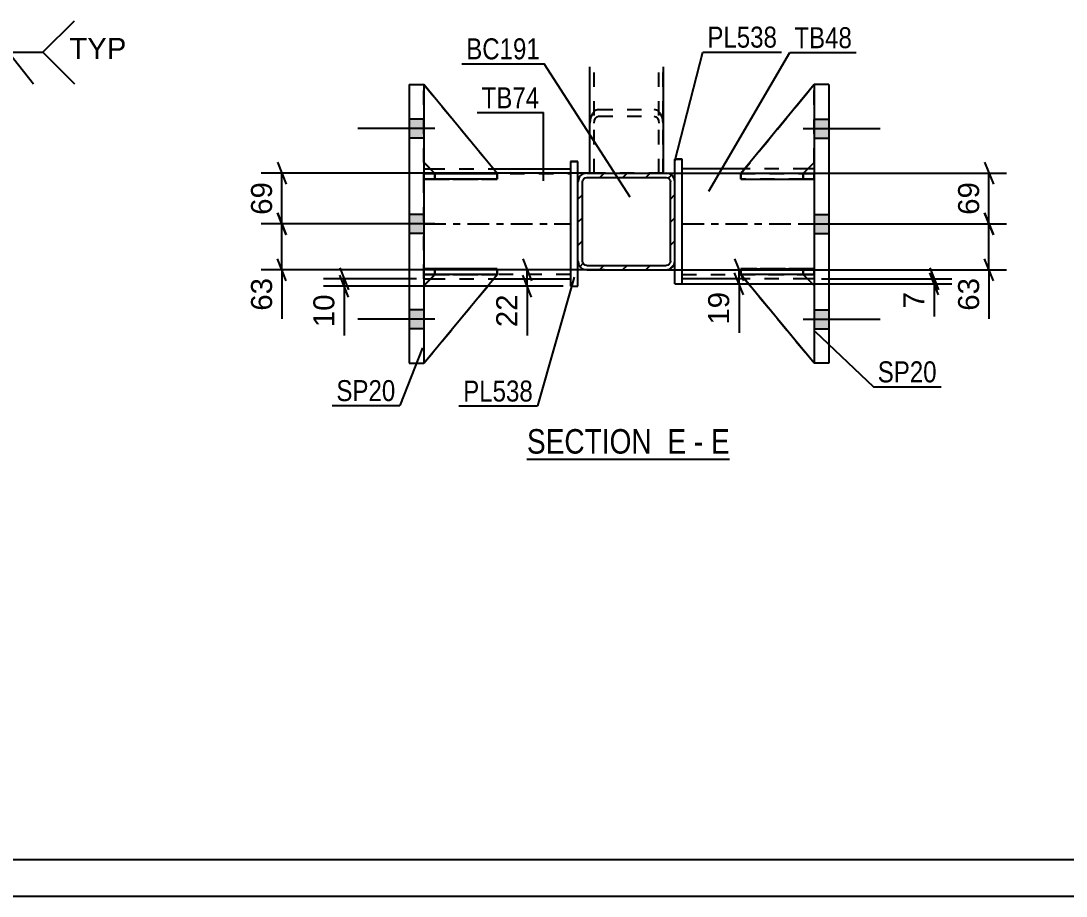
# Model space of a CAD drawing. Header units: millimetres. Extents: x -115 to 726, y -400 to 194.
# Drawn here: x 117 to 259.5, y -399.7 to -280.3 of the extents above; entities that cross this region are included whole.
import ezdxf

# ---------------------------------------------------------------- set-up
doc = ezdxf.new("R2010")
doc.units = ezdxf.units.MM
doc.linetypes.add('DXK_LINE_DOT2', pattern=[3.9198, 1.9599, -1.9599])
doc.linetypes.add('DXK_LINE_DOT3', pattern=[5.9187, 2.979, -0.9799, 0.9799, -0.9799])
doc.styles.add('Arial', font='arial.ttf', dxfattribs={"height": 0.2})
doc.styles.add('Arial Narrow', font='ARIALN.TTF', dxfattribs={"height": 0.2})

# ---------------------------------------------------------------- blocks, each defined once
blk = doc.blocks.new('Unknown-203724152-1113')
at = {"color": 5, "linetype": 'Continuous'}
for p, q in [((-109.68, -394.7), (721.32, -394.7)), ((-114.68, -399.7), (726.32, -399.7))]:
    blk.add_line(p, q, dxfattribs=at)
blk = doc.blocks.new('Unknown-203724152-15 - 1616')
at = {"color": 6, "linetype": 'Continuous'}
blk.add_line((186.01, -340.1), (213.65, -340.1), dxfattribs=at)
at = {"color": 0, "linetype": 'Continuous'}
for points in [[(204.12, -339.35), (204.12, -335.85), (186.01, -335.85), (186.01, -339.35)], [(207.72, -339.35), (207.72, -335.85), (205.17, -335.85), (205.17, -339.35)], [(210.05, -339.35), (210.05, -335.85), (208.77, -335.85), (208.77, -339.35)], [(213.65, -339.35), (213.65, -335.85), (211.1, -335.85), (211.1, -339.35)]]:
    blk.add_wipeout(points, dxfattribs=at)
at = {"color": 7, "linetype": 'Continuous', "style": 'Arial Narrow'}
for s, p in [('SECTION ', (186.01, -339.35)), ('E', (205.17, -339.35)), ('E', (211.1, -339.35)), ('-', (208.77, -339.35))]:
    blk.add_text(s, height=3.34, dxfattribs=at).set_placement(p)
blk = doc.blocks.new('Part-203724152-1709 - 1616')
at = {"color": 2, "linetype": 'Continuous'}
for p, q in [((194.57, -301.09), (194.57, -286.6)), ((204.57, -286.6), (204.57, -301.09))]:
    blk.add_line(p, q, dxfattribs=at)
at = {"color": 7, "linetype": 'DXK_LINE_DOT2'}
for p, q in [((195.17, -301.09), (195.17, -286.6)), ((203.97, -301.09), (203.97, -286.6)), ((204.57, -301.09), (194.57, -301.09))]:
    blk.add_line(p, q, dxfattribs=at)
blk = doc.blocks.new('Part-203724152-1799 - 1616')
at = {"color": 2, "linetype": 'Continuous'}
for p, q in [((171.97, -289.03), (171.97, -289.03)), ((171.97, -289.03), (171.97, -289.03)), ((181.97, -301.14), (171.97, -289.03)), ((173.46, -301.13), (171.97, -299.64)), ((180.73, -301.14), (181.97, -301.14)), ((181.97, -301.14), (181.97, -301.14))]:
    blk.add_line(p, q, dxfattribs=at)
at = {"color": 7, "linetype": 'DXK_LINE_DOT2'}
for p, q in [((171.97, -299.64), (171.97, -289.03)), ((171.97, -289.03), (181.97, -301.14)), ((173.47, -301.14), (171.97, -299.64)), ((173.47, -301.14), (173.46, -301.13)), ((181.97, -301.14), (173.47, -301.14)), ((173.47, -301.14), (173.47, -301.14)), ((173.47, -301.14), (180.73, -301.14))]:
    blk.add_line(p, q, dxfattribs=at)
blk = doc.blocks.new('Part-203724152-1656 - 1616')
at = {"color": 2, "linetype": 'Continuous'}
for p, q in [((215.68, -300.53), (207.18, -300.53)), ((225.18, -300.53), (224.28, -300.53)), ((215.67, -315.53), (207.18, -315.53)), ((225.18, -315.53), (224.27, -315.53))]:
    blk.add_line(p, q, dxfattribs=at)
at = {"color": 7, "linetype": 'DXK_LINE_DOT2'}
for p, q in [((207.18, -315.53), (207.18, -300.53)), ((224.28, -300.53), (215.68, -300.53)), ((225.18, -300.53), (225.18, -315.53)), ((225.18, -301.13), (207.18, -301.13)), ((207.18, -314.93), (225.18, -314.93)), ((224.27, -315.53), (215.67, -315.53))]:
    blk.add_line(p, q, dxfattribs=at)
at = {"color": 7, "linetype": 'DXK_LINE_DOT3'}
blk.add_line((207.18, -308.03), (225.18, -308.03), dxfattribs=at)
blk = doc.blocks.new('Part-203724152-1657 - 1616')
at = {"color": 7, "linetype": 'DXK_LINE_DOT2'}
for p, q in [((215.18, -314.94), (223.68, -314.94)), ((225.18, -327.03), (215.18, -314.94)), ((215.18, -314.94), (215.18, -314.94)), ((223.68, -314.94), (215.18, -314.94)), ((215.18, -314.94), (225.18, -327.03)), ((223.68, -314.94), (225.18, -316.44)), ((223.68, -314.94), (223.68, -314.94)), ((225.18, -316.44), (223.68, -314.94)), ((225.18, -316.44), (225.18, -327.03))]:
    blk.add_line(p, q, dxfattribs=at)
blk = doc.blocks.new('Part-203724152-1641 - 1616')
at = {"color": 2, "linetype": 'Continuous'}
for p, q in [((206.18, -299.19), (207.18, -299.19)), ((206.18, -302.29), (206.18, -299.19)), ((207.18, -316.19), (207.18, -299.19)), ((206.18, -316.19), (206.18, -313.09)), ((206.18, -316.19), (207.18, -316.19))]:
    blk.add_line(p, q, dxfattribs=at)
at = {"color": 7, "linetype": 'DXK_LINE_DOT2'}
for p, q in [((207.18, -299.19), (206.18, -299.19)), ((206.18, -313.09), (206.18, -302.29)), ((206.18, -316.19), (207.18, -316.19))]:
    blk.add_line(p, q, dxfattribs=at)
blk = doc.blocks.new('Part-203724152-1780 - 1616')
at = {"color": 2, "linetype": 'Continuous'}
for p, q in [((215.18, -301.13), (215.18, -301.13)), ((215.18, -301.13), (215.18, -301.93)), ((215.18, -301.93), (225.18, -301.93)), ((225.18, -301.13), (216.42, -301.13)), ((225.18, -301.13), (225.18, -301.13)), ((225.18, -301.13), (225.18, -301.93))]:
    blk.add_line(p, q, dxfattribs=at)
at = {"color": 7, "linetype": 'DXK_LINE_DOT2'}
for p, q in [((216.42, -301.13), (215.18, -301.13)), ((223.68, -301.13), (215.18, -301.13)), ((215.18, -301.93), (223.68, -301.93)), ((223.68, -301.13), (225.18, -301.13)), ((223.68, -301.13), (223.68, -301.93)), ((223.68, -301.93), (225.18, -301.93)), ((225.18, -301.13), (225.18, -301.13))]:
    blk.add_line(p, q, dxfattribs=at)
blk = doc.blocks.new('Part-203724152-1658 - 1616')
at = {"color": 2, "linetype": 'Continuous'}
for p, q in [((215.18, -314.94), (215.18, -314.94)), ((223.68, -314.94), (215.18, -314.94)), ((225.18, -327.03), (215.18, -314.94)), ((223.68, -314.94), (223.68, -314.94)), ((223.68, -314.94), (225.18, -316.44))]:
    blk.add_line(p, q, dxfattribs=at)
at = {"color": 7, "linetype": 'DXK_LINE_DOT2'}
for p, q in [((215.18, -314.94), (223.68, -314.94)), ((225.18, -327.03), (215.18, -314.94)), ((223.68, -314.94), (225.18, -316.44)), ((225.18, -316.44), (225.18, -327.03))]:
    blk.add_line(p, q, dxfattribs=at)
blk = doc.blocks.new('Part-203724152-1659 - 1616')
at = {"color": 7, "linetype": 'DXK_LINE_DOT2'}
for p, q in [((225.18, -289.03), (215.18, -301.14)), ((215.18, -301.14), (225.18, -289.03)), ((225.18, -299.64), (225.18, -289.03)), ((223.68, -301.14), (225.18, -299.64)), ((223.68, -301.14), (225.18, -299.64)), ((215.18, -301.14), (223.68, -301.14)), ((215.18, -301.14), (215.18, -301.14)), ((223.68, -301.14), (215.18, -301.14)), ((223.68, -301.14), (223.68, -301.14))]:
    blk.add_line(p, q, dxfattribs=at)
blk = doc.blocks.new('Part-203724152-1704 - 1616')
at = {"color": 7, "linetype": 'DXK_LINE_DOT2'}
for p, q in [((194.57, -301.09), (194.57, -286.6)), ((195.17, -301.09), (195.17, -286.6)), ((203.97, -301.09), (203.97, -286.6)), ((204.57, -301.09), (204.57, -286.6)), ((194.67, -293.56), (194.57, -294.27)), ((194.93, -292.96), (194.67, -293.56)), ((195.32, -292.56), (194.93, -292.96)), ((195.77, -292.41), (195.32, -292.56)), ((195.35, -293.62), (195.55, -293.41)), ((195.55, -293.41), (195.77, -293.34)), ((195.77, -292.41), (203.37, -292.41)), ((195.77, -293.34), (203.37, -293.34)), ((203.83, -292.56), (203.37, -292.41)), ((203.37, -293.34), (203.6, -293.41)), ((203.6, -293.41), (203.8, -293.62)), ((204.22, -292.96), (203.83, -292.56)), ((204.48, -293.56), (204.22, -292.96)), ((204.57, -294.27), (204.48, -293.56)), ((195.17, -294.27), (195.22, -293.92)), ((195.22, -293.92), (195.35, -293.62)), ((203.8, -293.62), (203.93, -293.92)), ((203.93, -293.92), (203.97, -294.27)), ((194.57, -301.09), (204.57, -301.09))]:
    blk.add_line(p, q, dxfattribs=at)
blk = doc.blocks.new('Part-203724152-1739 - 1616')
at = {"linetype": 'Continuous'}
h = blk.add_hatch(dxfattribs=at)
h.set_pattern_fill('', scale=0.7, style=0, pattern_type=0)
h.set_pattern_definition([(45, (205.4342, -314.1983), (-1.57154, 1.57154), [])])
h.paths.add_polyline_path([(204.97, -314.29), (205.43, -314.2), (205.82, -313.94), (206.08, -313.55), (206.17, -313.09), (206.17, -302.29), (206.08, -301.83), (205.82, -301.44), (205.43, -301.18), (204.97, -301.09), (194.17, -301.09), (193.72, -301.18), (193.33, -301.44), (193.07, -301.83), (192.97, -302.29), (192.97, -313.09), (193.07, -313.55), (193.33, -313.94), (193.72, -314.2), (194.17, -314.29)])
h.paths.add_polyline_path([(194.17, -313.69), (193.95, -313.64), (193.75, -313.51), (193.62, -313.32), (193.57, -313.09), (193.57, -302.29), (193.62, -302.06), (193.75, -301.87), (193.95, -301.74), (194.17, -301.69), (204.97, -301.69), (205.2, -301.74), (205.4, -301.87), (205.53, -302.06), (205.57, -302.29), (205.57, -313.09), (205.53, -313.32), (205.4, -313.51), (205.2, -313.64), (204.97, -313.69)])
at = {"color": 2, "linetype": 'Continuous'}
for p, q in [((193.07, -301.83), (192.97, -302.29)), ((193.57, -302.29), (193.62, -302.06)), ((193.62, -302.06), (193.75, -301.87)), ((194.17, -301.09), (193.72, -301.18)), ((193.75, -301.87), (193.95, -301.74)), ((193.95, -301.74), (194.17, -301.69)), ((194.17, -301.09), (204.97, -301.09)), ((194.17, -301.69), (204.97, -301.69)), ((205.43, -301.18), (204.97, -301.09)), ((204.97, -301.69), (205.2, -301.74)), ((205.2, -301.74), (205.4, -301.87)), ((205.4, -301.87), (205.53, -302.06)), ((205.53, -302.06), (205.57, -302.29)), ((206.17, -302.29), (206.08, -301.83)), ((192.97, -313.09), (192.97, -302.29)), ((193.57, -313.09), (193.57, -302.29)), ((205.57, -313.09), (205.57, -302.29)), ((206.17, -313.09), (206.17, -302.29)), ((192.97, -313.09), (193.07, -313.55)), ((193.62, -313.32), (193.57, -313.09)), ((193.75, -313.51), (193.62, -313.32)), ((193.95, -313.64), (193.75, -313.51)), ((205.4, -313.51), (205.2, -313.64)), ((205.53, -313.32), (205.4, -313.51)), ((205.57, -313.09), (205.53, -313.32)), ((206.08, -313.55), (206.17, -313.09)), ((193.72, -314.2), (194.17, -314.29)), ((194.17, -313.69), (193.95, -313.64)), ((194.17, -313.69), (204.97, -313.69)), ((194.17, -314.29), (204.97, -314.29)), ((205.2, -313.64), (204.97, -313.69)), ((204.97, -314.29), (205.43, -314.2))]:
    blk.add_line(p, q, dxfattribs=at)
for centre, start, end in [((194.17, -302.29), 112.5, 157.5), ((204.97, -302.29), 22.5, 67.5), ((194.17, -313.09), 202.5, 247.5), ((204.97, -313.09), 292.5, 337.5)]:
    blk.add_arc(centre, 1.2, start, end, dxfattribs=at)
blk = doc.blocks.new('Bolt-203724152-1748 - 1616')
at = {"linetype": 'Continuous'}
for points in [[(227.18, -296.33), (227.18, -293.73), (225.18, -293.73), (225.18, -296.33)], [(227.18, -296.33), (227.18, -293.73), (225.18, -293.73), (225.18, -296.33)], [(227.18, -296.33), (227.18, -293.73), (225.18, -293.73), (225.18, -296.33)], [(227.18, -309.33), (227.18, -306.73), (225.18, -306.73), (225.18, -309.33)], [(227.18, -309.33), (227.18, -306.73), (225.18, -306.73), (225.18, -309.33)], [(227.18, -322.33), (227.18, -319.73), (225.18, -319.73), (225.18, -322.33)], [(227.18, -322.33), (227.18, -319.73), (225.18, -319.73), (225.18, -322.33)], [(227.18, -322.33), (227.18, -319.73), (225.18, -319.73), (225.18, -322.33)]]:
    blk.add_hatch(color=1, dxfattribs=at).paths.add_polyline_path(points)
at = {"color": 1, "linetype": 'Continuous'}
for p, q in [((225.18, -293.73), (227.18, -293.73)), ((225.18, -293.73), (227.18, -293.73)), ((225.18, -293.73), (227.18, -293.73)), ((223.68, -295.03), (234.18, -295.03)), ((223.68, -295.03), (234.18, -295.03)), ((223.68, -295.03), (234.18, -295.03)), ((225.18, -296.33), (227.18, -296.33)), ((225.18, -296.33), (227.18, -296.33)), ((225.18, -296.33), (227.18, -296.33)), ((225.18, -306.73), (227.18, -306.73)), ((225.18, -306.73), (227.18, -306.73)), ((223.68, -308.03), (234.18, -308.03)), ((223.68, -308.03), (234.18, -308.03)), ((225.18, -309.33), (227.18, -309.33)), ((225.18, -309.33), (227.18, -309.33)), ((225.18, -319.73), (227.18, -319.73)), ((225.18, -319.73), (227.18, -319.73)), ((225.18, -319.73), (227.18, -319.73)), ((223.68, -321.03), (234.18, -321.03)), ((223.68, -321.03), (234.18, -321.03)), ((223.68, -321.03), (234.18, -321.03)), ((225.18, -322.33), (227.18, -322.33)), ((225.18, -322.33), (227.18, -322.33)), ((225.18, -322.33), (227.18, -322.33))]:
    blk.add_line(p, q, dxfattribs=at)
blk = doc.blocks.new('Part-203724152-1806 - 1616')
at = {"color": 7, "linetype": 'DXK_LINE_DOT2'}
for p, q in [((171.97, -314.13), (173.47, -314.13)), ((181.97, -314.13), (171.97, -314.13)), ((171.97, -314.13), (171.97, -314.13)), ((171.97, -314.13), (171.97, -314.93)), ((171.97, -314.13), (171.97, -314.93)), ((173.47, -314.93), (171.97, -314.93)), ((171.97, -314.93), (181.97, -314.93)), ((171.97, -314.93), (171.97, -314.93)), ((173.47, -314.13), (181.97, -314.13)), ((173.47, -314.13), (173.47, -314.93)), ((181.97, -314.93), (173.47, -314.93)), ((181.97, -314.13), (181.97, -314.93))]:
    blk.add_line(p, q, dxfattribs=at)
blk = doc.blocks.new('Bolt-203724152-1749 - 1616')
at = {"linetype": 'Continuous'}
for points in [[(171.97, -296.33), (171.97, -293.73), (169.97, -293.73), (169.97, -296.33)], [(171.97, -296.33), (171.97, -293.73), (169.97, -293.73), (169.97, -296.33)], [(171.97, -296.33), (171.97, -293.73), (169.97, -293.73), (169.97, -296.33)], [(171.97, -309.33), (171.97, -306.73), (169.97, -306.73), (169.97, -309.33)], [(171.97, -309.33), (171.97, -306.73), (169.97, -306.73), (169.97, -309.33)], [(171.97, -322.33), (171.97, -319.73), (169.97, -319.73), (169.97, -322.33)], [(171.97, -322.33), (171.97, -319.73), (169.97, -319.73), (169.97, -322.33)], [(171.97, -322.33), (171.97, -319.73), (169.97, -319.73), (169.97, -322.33)]]:
    blk.add_hatch(color=1, dxfattribs=at).paths.add_polyline_path(points)
at = {"color": 1, "linetype": 'Continuous'}
for p, q in [((171.97, -293.73), (169.97, -293.73)), ((171.97, -293.73), (169.97, -293.73)), ((171.97, -293.73), (169.97, -293.73)), ((173.47, -295.03), (162.97, -295.03)), ((173.47, -295.03), (162.97, -295.03)), ((173.47, -295.03), (162.97, -295.03)), ((171.97, -296.33), (169.97, -296.33)), ((171.97, -296.33), (169.97, -296.33)), ((171.97, -296.33), (169.97, -296.33)), ((171.97, -306.73), (169.97, -306.73)), ((171.97, -306.73), (169.97, -306.73)), ((173.47, -308.03), (162.97, -308.03)), ((173.47, -308.03), (162.97, -308.03)), ((171.97, -309.33), (169.97, -309.33)), ((171.97, -309.33), (169.97, -309.33)), ((171.97, -319.73), (169.97, -319.73)), ((171.97, -319.73), (169.97, -319.73)), ((171.97, -319.73), (169.97, -319.73)), ((173.47, -321.03), (162.97, -321.03)), ((173.47, -321.03), (162.97, -321.03)), ((173.47, -321.03), (162.97, -321.03)), ((171.97, -322.33), (169.97, -322.33)), ((171.97, -322.33), (169.97, -322.33)), ((171.97, -322.33), (169.97, -322.33))]:
    blk.add_line(p, q, dxfattribs=at)
blk = doc.blocks.new('Part-203724152-1761 - 1616')
at = {"color": 2, "linetype": 'Continuous'}
for p, q in [((192.97, -299.53), (191.97, -299.53)), ((191.97, -299.53), (191.97, -316.53)), ((192.97, -302.29), (192.97, -299.53)), ((192.97, -316.53), (192.97, -313.09)), ((191.97, -316.53), (192.97, -316.53))]:
    blk.add_line(p, q, dxfattribs=at)
at = {"color": 7, "linetype": 'DXK_LINE_DOT2'}
for p, q in [((191.97, -299.53), (192.97, -299.53)), ((192.97, -313.09), (192.97, -302.29)), ((191.97, -316.53), (192.97, -316.53))]:
    blk.add_line(p, q, dxfattribs=at)
blk = doc.blocks.new('Part-203724152-1840 - 1616')
at = {"color": 7, "linetype": 'DXK_LINE_DOT2'}
for p, q in [((215.18, -301.93), (215.18, -301.13)), ((215.18, -301.13), (223.68, -301.13)), ((225.18, -301.13), (215.18, -301.13)), ((223.68, -301.93), (215.18, -301.93)), ((215.18, -301.93), (225.18, -301.93)), ((223.68, -301.93), (223.68, -301.13)), ((223.68, -301.13), (225.18, -301.13)), ((225.18, -301.93), (223.68, -301.93)), ((225.18, -301.93), (225.18, -301.13)), ((225.18, -301.93), (225.18, -301.13)), ((225.18, -301.13), (225.18, -301.13)), ((225.18, -301.93), (225.18, -301.93))]:
    blk.add_line(p, q, dxfattribs=at)
blk = doc.blocks.new('Part-203724152-1795 - 1616')
at = {"color": 2, "linetype": 'Continuous'}
for p, q in [((171.97, -300.53), (172.87, -300.53)), ((181.47, -300.53), (191.97, -300.53)), ((171.97, -315.53), (172.88, -315.53)), ((181.48, -315.53), (191.97, -315.53))]:
    blk.add_line(p, q, dxfattribs=at)
at = {"color": 7, "linetype": 'DXK_LINE_DOT2'}
for p, q in [((171.97, -315.53), (171.97, -300.53)), ((172.87, -300.53), (181.47, -300.53)), ((191.97, -300.53), (191.97, -315.53)), ((171.97, -301.13), (191.97, -301.13)), ((191.97, -314.93), (171.97, -314.93)), ((172.88, -315.53), (181.48, -315.53))]:
    blk.add_line(p, q, dxfattribs=at)
at = {"color": 7, "linetype": 'DXK_LINE_DOT3'}
blk.add_line((171.97, -308.03), (191.97, -308.03), dxfattribs=at)
blk = doc.blocks.new('Part-203724152-1796 - 1616')
at = {"color": 7, "linetype": 'DXK_LINE_DOT2'}
for p, q in [((173.47, -314.94), (171.97, -316.44)), ((171.97, -327.03), (181.97, -314.94)), ((171.97, -316.44), (173.47, -314.94)), ((171.97, -327.03), (181.97, -314.94)), ((181.97, -314.94), (173.47, -314.94)), ((173.47, -314.94), (173.47, -314.94)), ((173.47, -314.94), (181.97, -314.94)), ((181.97, -314.94), (181.97, -314.94)), ((171.97, -316.44), (171.97, -327.03))]:
    blk.add_line(p, q, dxfattribs=at)
blk = doc.blocks.new('Part-203724152-1797 - 1616')
at = {"color": 2, "linetype": 'Continuous'}
for p, q in [((173.47, -314.94), (171.97, -316.44)), ((171.97, -327.03), (181.97, -314.94)), ((181.97, -314.94), (173.47, -314.94)), ((173.47, -314.94), (173.47, -314.94)), ((181.97, -314.94), (181.97, -314.94))]:
    blk.add_line(p, q, dxfattribs=at)
at = {"color": 7, "linetype": 'DXK_LINE_DOT2'}
for p, q in [((171.97, -316.44), (173.47, -314.94)), ((171.97, -327.03), (181.97, -314.94)), ((173.47, -314.94), (181.97, -314.94)), ((171.97, -316.44), (171.97, -327.03))]:
    blk.add_line(p, q, dxfattribs=at)
blk = doc.blocks.new('Part-203724152-1798 - 1616')
at = {"color": 7, "linetype": 'DXK_LINE_DOT2'}
for p, q in [((171.97, -299.64), (171.97, -289.03)), ((171.97, -289.03), (181.97, -301.14)), ((171.97, -289.03), (181.97, -301.14)), ((173.47, -301.14), (171.97, -299.64)), ((173.47, -301.14), (171.97, -299.64)), ((181.97, -301.14), (173.47, -301.14)), ((173.47, -301.14), (173.47, -301.14)), ((173.47, -301.14), (181.97, -301.14)), ((181.97, -301.14), (181.97, -301.14))]:
    blk.add_line(p, q, dxfattribs=at)
blk = doc.blocks.new('Part-203724152-1807 - 1616')
at = {"color": 7, "linetype": 'DXK_LINE_DOT2'}
for p, q in [((171.97, -301.13), (173.47, -301.13)), ((181.74, -301.13), (171.97, -301.13)), ((171.97, -301.13), (171.97, -301.13)), ((171.97, -301.13), (171.97, -301.93)), ((171.97, -301.13), (171.97, -301.93)), ((173.47, -301.93), (171.97, -301.93)), ((171.97, -301.93), (181.97, -301.93)), ((171.97, -301.93), (171.97, -301.93)), ((173.47, -301.13), (181.97, -301.13)), ((173.47, -301.13), (173.47, -301.93)), ((181.97, -301.93), (173.47, -301.93)), ((181.97, -301.13), (181.97, -301.93))]:
    blk.add_line(p, q, dxfattribs=at)
blk = doc.blocks.new('Part-203724152-1808 - 1616')
at = {"color": 2, "linetype": 'Continuous'}
for p, q in [((171.97, -314.93), (171.97, -314.13)), ((181.97, -314.13), (171.97, -314.13)), ((181.97, -314.93), (171.97, -314.93)), ((171.97, -314.93), (171.97, -314.93)), ((181.97, -314.93), (181.97, -314.13))]:
    blk.add_line(p, q, dxfattribs=at)
at = {"color": 7, "linetype": 'DXK_LINE_DOT2'}
for p, q in [((173.47, -314.13), (171.97, -314.13)), ((171.97, -314.93), (173.47, -314.93)), ((173.47, -314.93), (173.47, -314.13)), ((181.97, -314.13), (173.47, -314.13)), ((173.47, -314.93), (181.97, -314.93))]:
    blk.add_line(p, q, dxfattribs=at)
blk = doc.blocks.new('Part-203724152-1809 - 1616')
at = {"color": 2, "linetype": 'Continuous'}
for p, q in [((171.97, -301.93), (171.97, -301.13)), ((171.97, -301.13), (180.73, -301.13)), ((181.97, -301.93), (171.97, -301.93)), ((171.97, -301.93), (171.97, -301.93)), ((181.97, -301.93), (181.97, -301.13)), ((181.97, -301.13), (181.97, -301.13))]:
    blk.add_line(p, q, dxfattribs=at)
at = {"color": 7, "linetype": 'DXK_LINE_DOT2'}
for p, q in [((173.47, -301.13), (171.97, -301.13)), ((171.97, -301.93), (173.47, -301.93)), ((173.47, -301.93), (173.47, -301.13)), ((173.47, -301.13), (181.97, -301.13)), ((173.47, -301.93), (181.97, -301.93))]:
    blk.add_line(p, q, dxfattribs=at)
blk = doc.blocks.new('Part-203724152-1824 - 1616')
at = {"color": 2, "linetype": 'Continuous'}
for p, q in [((227.18, -289.03), (225.18, -289.03)), ((225.18, -289.03), (225.18, -327.03)), ((227.18, -289.03), (227.18, -327.03)), ((227.18, -327.03), (225.18, -327.03))]:
    blk.add_line(p, q, dxfattribs=at)
blk = doc.blocks.new('Part-203724152-1829 - 1616')
at = {"color": 2, "linetype": 'Continuous'}
for p, q in [((169.97, -289.03), (171.97, -289.03)), ((169.97, -289.03), (169.97, -327.03)), ((171.97, -289.03), (171.97, -327.03)), ((169.97, -327.03), (171.97, -327.03))]:
    blk.add_line(p, q, dxfattribs=at)
blk = doc.blocks.new('Part-203724152-1838 - 1616')
at = {"color": 2, "linetype": 'Continuous'}
for p, q in [((225.18, -289.03), (215.18, -301.14)), ((225.18, -289.03), (225.18, -289.03)), ((225.18, -289.03), (225.18, -289.03)), ((223.69, -301.13), (225.18, -299.64)), ((216.42, -301.14), (215.18, -301.14)), ((215.18, -301.14), (215.18, -301.14))]:
    blk.add_line(p, q, dxfattribs=at)
at = {"color": 7, "linetype": 'DXK_LINE_DOT2'}
for p, q in [((225.18, -289.03), (215.18, -301.14)), ((225.18, -299.64), (225.18, -289.03)), ((223.68, -301.14), (225.18, -299.64)), ((223.68, -301.14), (215.18, -301.14)), ((223.68, -301.14), (216.42, -301.14)), ((223.68, -301.14), (223.69, -301.13)), ((223.68, -301.14), (223.68, -301.14))]:
    blk.add_line(p, q, dxfattribs=at)
blk = doc.blocks.new('Part-203724152-1839 - 1616')
at = {"color": 7, "linetype": 'DXK_LINE_DOT2'}
for p, q in [((215.18, -314.93), (215.18, -314.13)), ((215.18, -314.13), (223.68, -314.13)), ((225.18, -314.13), (215.18, -314.13)), ((223.68, -314.93), (215.18, -314.93)), ((215.18, -314.93), (225.18, -314.93)), ((223.68, -314.93), (223.68, -314.13)), ((223.68, -314.13), (225.18, -314.13)), ((225.18, -314.93), (223.68, -314.93)), ((225.18, -314.93), (225.18, -314.13)), ((225.18, -314.93), (225.18, -314.13)), ((225.18, -314.13), (225.18, -314.13)), ((225.18, -314.93), (225.18, -314.93))]:
    blk.add_line(p, q, dxfattribs=at)
blk = doc.blocks.new('Part-203724152-1841 - 1616')
at = {"color": 2, "linetype": 'Continuous'}
for p, q in [((215.18, -314.13), (225.18, -314.13)), ((215.18, -314.13), (215.18, -314.93)), ((225.18, -314.93), (215.18, -314.93)), ((225.18, -314.13), (225.18, -314.13)), ((225.18, -314.93), (225.18, -314.13))]:
    blk.add_line(p, q, dxfattribs=at)
at = {"color": 7, "linetype": 'DXK_LINE_DOT2'}
for p, q in [((223.68, -314.13), (215.18, -314.13)), ((215.18, -314.93), (223.68, -314.93)), ((225.18, -314.13), (223.68, -314.13)), ((223.68, -314.13), (223.68, -314.93)), ((223.68, -314.93), (225.18, -314.93)), ((225.18, -314.13), (225.18, -314.13))]:
    blk.add_line(p, q, dxfattribs=at)
blk = doc.blocks.new('StraightDimension-203724152-1938 - 1616')
at = {"color": 7, "linetype": 'Continuous'}
for p, q in [((152, -299.59), (153.2, -302.59)), ((196.58, -301.09), (149.75, -301.09)), ((152.6, -308.03), (152.6, -301.09)), ((153.2, -309.53), (152, -306.53)), ((168.97, -308.03), (149.75, -308.03))]:
    blk.add_line(p, q, dxfattribs=at)
at = {"color": 0}
blk.add_wipeout([(151.85, -301.74), (147.65, -301.74), (147.65, -307.38), (151.85, -307.38)], dxfattribs=at)
at = {"color": 3, "style": 'Arial'}
blk.add_text('69', height=2.865, rotation=90.0002, dxfattribs=at).set_placement((151.25, -306.78))
blk = doc.blocks.new('StraightDimension-203724152-1925 - 1616')
at = {"color": 7, "linetype": 'Continuous'}
for p, q in [((152, -306.53), (153.2, -309.53)), ((168.97, -308.03), (149.75, -308.03)), ((152.6, -314.29), (152.6, -308.03)), ((153.2, -315.79), (152, -312.79)), ((196.58, -314.29), (149.75, -314.29)), ((152.6, -314.29), (152.6, -320.99)), ((152.6, -314.29), (152.6, -320.99))]:
    blk.add_line(p, q, dxfattribs=at)
at = {"color": 0}
blk.add_wipeout([(151.85, -314.81), (147.65, -314.81), (147.65, -320.46), (151.85, -320.46)], dxfattribs=at)
at = {"color": 3, "style": 'Arial'}
blk.add_text('63', height=2.865, rotation=90.0002, dxfattribs=at).set_placement((151.25, -319.86))
blk = doc.blocks.new('StraightDimension-203724152-1953 - 1616')
at = {"color": 7, "linetype": 'Continuous'}
for p, q in [((248.41, -306.53), (249.61, -309.53)), ((228.18, -308.03), (251.41, -308.03)), ((249.01, -314.29), (249.01, -308.03)), ((249.61, -315.79), (248.41, -312.79)), ((205.97, -314.29), (251.41, -314.29)), ((249.01, -314.29), (249.01, -320.99)), ((249.01, -314.29), (249.01, -320.99))]:
    blk.add_line(p, q, dxfattribs=at)
at = {"color": 0}
blk.add_wipeout([(248.26, -314.81), (244.06, -314.81), (244.06, -320.46), (248.26, -320.46)], dxfattribs=at)
at = {"color": 3, "style": 'Arial'}
blk.add_text('63', height=2.865, rotation=90.0002, dxfattribs=at).set_placement((247.66, -319.86))
blk = doc.blocks.new('StraightDimension-203724152-1966 - 1616')
at = {"color": 7, "linetype": 'Continuous'}
for p, q in [((248.41, -299.59), (249.61, -302.59)), ((204.1, -301.09), (251.41, -301.09)), ((249.01, -308.03), (249.01, -301.09)), ((249.61, -309.53), (248.41, -306.53)), ((228.18, -308.03), (251.41, -308.03))]:
    blk.add_line(p, q, dxfattribs=at)
at = {"color": 0}
blk.add_wipeout([(248.26, -301.74), (244.06, -301.74), (244.06, -307.38), (248.26, -307.38)], dxfattribs=at)
at = {"color": 3, "style": 'Arial'}
blk.add_text('69', height=2.865, rotation=90.0002, dxfattribs=at).set_placement((247.66, -306.78))
blk = doc.blocks.new('StraightDimension-203724152-1903 - 1616')
at = {"color": 7, "linetype": 'Continuous'}
for p, q in [((185.43, -312.79), (186.63, -315.79)), ((194.37, -314.29), (183.18, -314.29)), ((186.03, -316.53), (186.03, -314.29)), ((186.63, -318.03), (185.43, -315.03)), ((190.97, -316.53), (183.18, -316.53)), ((186.03, -316.53), (186.03, -323.22)), ((186.03, -316.53), (186.03, -323.22))]:
    blk.add_line(p, q, dxfattribs=at)
at = {"color": 0}
blk.add_wipeout([(185.28, -317.05), (181.08, -317.05), (181.08, -322.7), (185.28, -322.7)], dxfattribs=at)
at = {"color": 3, "style": 'Arial'}
blk.add_text('22', height=2.865, rotation=90.0002, dxfattribs=at).set_placement((184.68, -322.1))
blk = doc.blocks.new('StraightDimension-203724152-1879 - 1616')
at = {"color": 7, "linetype": 'Continuous'}
for p, q in [((160.5, -314.03), (161.7, -317.03)), ((170.97, -315.53), (158.25, -315.53)), ((161.7, -318.03), (160.5, -315.03)), ((161.1, -316.53), (161.1, -315.53)), ((190.97, -316.53), (158.25, -316.53)), ((161.1, -316.53), (161.1, -323.22)), ((161.1, -316.53), (161.1, -323.22))]:
    blk.add_line(p, q, dxfattribs=at)
at = {"color": 0}
blk.add_wipeout([(160.35, -317.05), (156.15, -317.05), (156.15, -322.7), (160.35, -322.7)], dxfattribs=at)
at = {"color": 3, "style": 'Arial'}
blk.add_text('10', height=2.865, rotation=90.0002, dxfattribs=at).set_placement((159.75, -322.1))
blk = doc.blocks.new('StraightDimension-203724152-1892 - 1616')
at = {"color": 7, "linetype": 'Continuous'}
for p, q in [((214.33, -312.79), (215.53, -315.79)), ((204.58, -314.29), (217.33, -314.29)), ((215.53, -317.69), (214.33, -314.69)), ((214.93, -316.19), (214.93, -314.29)), ((207.18, -316.19), (217.33, -316.19)), ((214.93, -316.19), (214.93, -322.89)), ((214.93, -316.19), (214.93, -322.89))]:
    blk.add_line(p, q, dxfattribs=at)
at = {"color": 0}
blk.add_wipeout([(214.18, -316.71), (209.98, -316.71), (209.98, -322.36), (214.18, -322.36)], dxfattribs=at)
at = {"color": 3, "style": 'Arial'}
blk.add_text('19', height=2.865, rotation=90.0002, dxfattribs=at).set_placement((213.58, -321.76))
blk = doc.blocks.new('StraightDimension-203724152-1914 - 1616')
at = {"color": 7, "linetype": 'Continuous'}
for p, q in [((240.94, -314.03), (242.14, -317.03)), ((242.14, -317.69), (240.94, -314.69)), ((208.18, -316.19), (243.94, -316.19)), ((226.18, -315.53), (243.94, -315.53)), ((241.54, -316.19), (241.54, -315.53)), ((241.54, -316.19), (241.54, -320.66)), ((241.54, -316.19), (241.54, -320.66))]:
    blk.add_line(p, q, dxfattribs=at)
at = {"color": 0}
blk.add_wipeout([(240.79, -316.71), (236.59, -316.71), (236.59, -320.14), (240.79, -320.14)], dxfattribs=at)
at = {"color": 3, "style": 'Arial'}
blk.add_text('7', height=2.87, rotation=90.0002, dxfattribs=at).set_placement((240.19, -319.54))
blk = doc.blocks.new('Mark-203724152-1637 - 1616')
at = {"color": 0}
blk.add_wipeout([(220.12, -283.98), (220.12, -280.98), (210.61, -280.98), (210.61, -283.98)], dxfattribs=at)
blk.add_wipeout([(220.12, -283.98), (220.12, -280.98), (210.61, -280.98), (210.61, -283.98)], dxfattribs=at)
at = {"color": 30, "linetype": 'Continuous'}
for p, q in [((206.18, -299.48), (210.01, -284.58)), ((210.01, -284.58), (220.72, -284.58))]:
    blk.add_line(p, q, dxfattribs=at)
at = {"color": 3, "style": 'Arial Narrow'}
blk.add_text('PL538', height=2.863, dxfattribs=at).set_placement((210.61, -283.98))
blk = doc.blocks.new('Mark-203724152-1652 - 1616')
at = {"color": 0}
blk.add_wipeout([(230.32, -284.06), (230.32, -281.06), (222.47, -281.06), (222.47, -284.06)], dxfattribs=at)
blk.add_wipeout([(230.32, -284.06), (230.32, -281.06), (222.47, -281.06), (222.47, -284.06)], dxfattribs=at)
at = {"color": 30, "linetype": 'Continuous'}
for p, q in [((210.81, -303.56), (221.87, -284.66)), ((221.87, -284.66), (230.92, -284.66))]:
    blk.add_line(p, q, dxfattribs=at)
at = {"color": 3, "style": 'Arial Narrow'}
blk.add_text('TB48', height=2.863, dxfattribs=at).set_placement((222.47, -284.06))
blk = doc.blocks.new('Mark-203724152-1735 - 1616')
at = {"color": 0}
blk.add_wipeout([(187.78, -285.58), (187.78, -282.58), (177.73, -282.58), (177.73, -285.58)], dxfattribs=at)
blk.add_wipeout([(187.78, -285.58), (187.78, -282.58), (177.73, -282.58), (177.73, -285.58)], dxfattribs=at)
at = {"color": 30, "linetype": 'Continuous'}
for p in [(177.13, -286.18), (200.07, -304.38)]:
    blk.add_line(p, (188.38, -286.18), dxfattribs=at)
at = {"color": 3, "style": 'Arial Narrow'}
blk.add_text('BC191', height=2.863, dxfattribs=at).set_placement((177.73, -285.58))
blk = doc.blocks.new('Mark-203724152-1757 - 1616')
at = {"color": 0}
blk.add_wipeout([(186.83, -332.25), (186.83, -329.25), (177.32, -329.25), (177.32, -332.25)], dxfattribs=at)
blk.add_wipeout([(186.83, -332.25), (186.83, -329.25), (177.32, -329.25), (177.32, -332.25)], dxfattribs=at)
at = {"color": 30, "linetype": 'Continuous'}
for p in [(192.46, -315.28), (176.72, -332.85)]:
    blk.add_line(p, (187.43, -332.85), dxfattribs=at)
at = {"color": 3, "style": 'Arial Narrow'}
blk.add_text('PL538', height=2.863, dxfattribs=at).set_placement((177.32, -332.25))
blk = doc.blocks.new('Mark-203724152-1791 - 1616')
at = {"color": 0}
blk.add_wipeout([(187.68, -292.25), (187.68, -289.25), (179.83, -289.25), (179.83, -292.25)], dxfattribs=at)
blk.add_wipeout([(187.68, -292.25), (187.68, -289.25), (179.83, -289.25), (179.83, -292.25)], dxfattribs=at)
at = {"color": 30, "linetype": 'Continuous'}
for p in [(179.23, -292.85), (188.28, -302.17)]:
    blk.add_line(p, (188.28, -292.85), dxfattribs=at)
at = {"color": 3, "style": 'Arial Narrow'}
blk.add_text('TB74', height=2.863, dxfattribs=at).set_placement((179.83, -292.25))
blk = doc.blocks.new('Mark-203724152-1820 - 1616')
at = {"color": 0}
blk.add_wipeout([(241.87, -329.63), (241.87, -326.63), (233.84, -326.63), (233.84, -329.63)], dxfattribs=at)
blk.add_wipeout([(241.87, -329.63), (241.87, -326.63), (233.84, -326.63), (233.84, -329.63)], dxfattribs=at)
at = {"color": 30, "linetype": 'Continuous'}
for p, q in [((225.3, -322.68), (233.24, -330.23)), ((233.24, -330.23), (242.47, -330.23))]:
    blk.add_line(p, q, dxfattribs=at)
at = {"color": 3, "style": 'Arial Narrow'}
blk.add_text('SP20', height=2.863, dxfattribs=at).set_placement((233.84, -329.63))
blk = doc.blocks.new('Mark-203724152-1825 - 1616')
at = {"color": 0}
blk.add_wipeout([(168.07, -332.19), (168.07, -329.19), (160.03, -329.19), (160.03, -332.19)], dxfattribs=at)
blk.add_wipeout([(168.07, -332.19), (168.07, -329.19), (160.03, -329.19), (160.03, -332.19)], dxfattribs=at)
at = {"color": 30, "linetype": 'Continuous'}
for p in [(171.77, -324.92), (159.43, -332.79)]:
    blk.add_line(p, (168.67, -332.79), dxfattribs=at)
at = {"color": 3, "style": 'Arial Narrow'}
blk.add_text('SP20', height=2.863, dxfattribs=at).set_placement((160.03, -332.19))
blk = doc.blocks.new('WeldMark-203724152-2251 - 1982')
at = {"linetype": 'Continuous'}
blk.add_hatch(color=30, dxfattribs=at).paths.add_polyline_path([(90.53, -304.71), (87.83, -306.21), (89.51, -303.62)])
at = {"color": 30, "linetype": 'Continuous'}
for p, q in [((87.83, -306.21), (111.01, -284.62)), ((111.01, -284.62), (120.01, -284.62))]:
    blk.add_line(p, q, dxfattribs=at)
at = {"color": 3, "linetype": 'Continuous'}
for q in [(118.73, -288.91), (115.3, -288.91)]:
    blk.add_line((115.3, -284.62), q, dxfattribs=at)
for start, end in [(90, 270), (270, 90)]:
    blk.add_arc((111.01, -284.62), 1.5, start, end, dxfattribs=at)
at = {"color": 0, "linetype": 'Continuous'}
blk.add_wipeout([(131.39, -285.52), (131.39, -282.52), (123.61, -282.52), (123.61, -285.52)], dxfattribs=at)
blk.add_wipeout([(131.39, -285.52), (131.39, -282.52), (123.61, -282.52), (123.61, -285.52)], dxfattribs=at)
at = {"color": 3, "linetype": 'Continuous'}
for q in [(124.3, -280.34), (124.3, -288.91)]:
    blk.add_line((120.01, -284.62), q, dxfattribs=at)
at = {"color": 3, "linetype": 'Continuous', "style": 'Arial'}
blk.add_text('TYP', height=2.865, dxfattribs=at).set_placement((123.61, -285.52))

msp = doc.modelspace()

# ---------------------------------------------------------------- block references
for name in ['Unknown-203724152-1113', 'Part-203724152-1709 - 1616', 'Part-203724152-1704 - 1616', 'Part-203724152-1829 - 1616', 'Part-203724152-1799 - 1616', 'Part-203724152-1798 - 1616', 'Part-203724152-1659 - 1616', 'Part-203724152-1838 - 1616', 'Part-203724152-1824 - 1616', 'Bolt-203724152-1749 - 1616', 'Bolt-203724152-1748 - 1616', 'Part-203724152-1641 - 1616', 'Part-203724152-1795 - 1616', 'Part-203724152-1761 - 1616', 'Part-203724152-1656 - 1616', 'Part-203724152-1807 - 1616', 'Part-203724152-1809 - 1616', 'Part-203724152-1739 - 1616', 'Part-203724152-1780 - 1616', 'Part-203724152-1840 - 1616', 'Part-203724152-1806 - 1616', 'Part-203724152-1808 - 1616', 'Part-203724152-1796 - 1616', 'Part-203724152-1797 - 1616', 'Part-203724152-1839 - 1616', 'Part-203724152-1841 - 1616', 'Part-203724152-1657 - 1616', 'Part-203724152-1658 - 1616']:
    msp.add_blockref(name, (0, 0))

# ---------------------------------------------------------------- next in the draw order: block references
for name in ['WeldMark-203724152-2251 - 1982', 'StraightDimension-203724152-1938 - 1616', 'StraightDimension-203724152-1953 - 1616', 'Mark-203724152-1820 - 1616', 'Mark-203724152-1825 - 1616', 'Unknown-203724152-15 - 1616']:
    msp.add_blockref(name, (0, 0))

# ---------------------------------------------------------------- next in the draw order: block references
for name in ['Mark-203724152-1735 - 1616', 'StraightDimension-203724152-1966 - 1616', 'StraightDimension-203724152-1925 - 1616', 'StraightDimension-203724152-1892 - 1616']:
    msp.add_blockref(name, (0, 0))

# ---------------------------------------------------------------- next in the draw order: block references
for name in ['Mark-203724152-1637 - 1616', 'Mark-203724152-1791 - 1616', 'StraightDimension-203724152-1903 - 1616', 'StraightDimension-203724152-1914 - 1616']:
    msp.add_blockref(name, (0, 0))

# ---------------------------------------------------------------- next in the draw order: block references
for name in ['Mark-203724152-1652 - 1616', 'StraightDimension-203724152-1879 - 1616']:
    msp.add_blockref(name, (0, 0))

# ---------------------------------------------------------------- next in the draw order: block references
msp.add_blockref('Mark-203724152-1757 - 1616', (0, 0))

doc.saveas('drawing.dxf')
